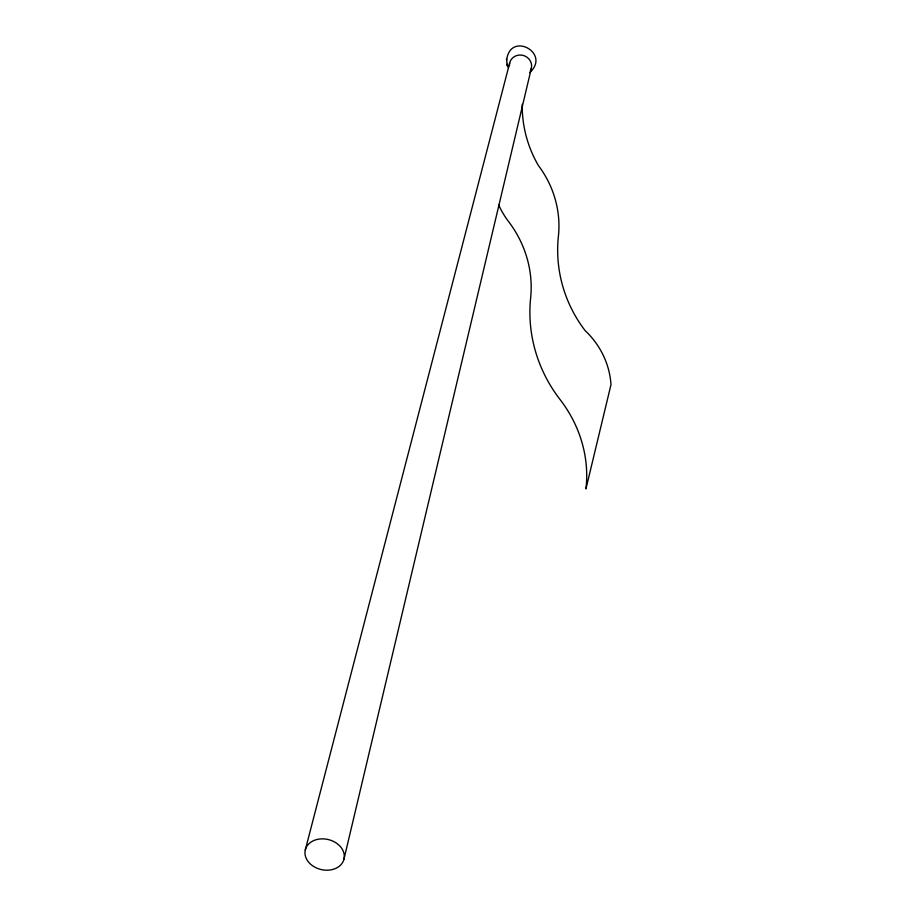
<?xml version="1.0" encoding="UTF-8"?>
<svg xmlns="http://www.w3.org/2000/svg" width="916" height="916" viewBox="0 0 916 916"><rect width="100%" height="100%" fill="white"/><g stroke="black" fill="none" stroke-linecap="round" stroke-linejoin="round"><path stroke-width="1.37" d="M343.958 859.219A19.889 15.423 13.1 0 0 318.207 839.228A19.889 15.423 13.1 0 0 311.726 865.139A19.889 15.423 13.1 0 0 343.958 859.219L531.326 68.414M305.28 849.968L509.685 62.952M506.663 60.181C509.994 30.766 551.352 53.036 529.7 72.639M506.514 58.784L507.212 65.448L508.529 67.807M507.098 64.234L507.212 65.448M522.235 104.287A120.683 118.462 19.1 0 0 538.379 165.498A101.058 96.386 35.7 0 1 558.405 236.259A138.9 134.205 8.9 0 0 585.118 330.607A82.348 78.112 27.5 0 1 610.995 384.617L585.931 488.949A131.48 121.256 24.2 0 0 560.042 399.513A151.14 144.51 10.9 0 1 530.639 297.872A109.874 103.623 33.7 0 0 508.529 221.512A83.367 81.077 30.2 0 1 498.693 204.978M509.399 65.7A11.164 10.568 17.9 0 1 523.025 55.384A11.164 10.568 17.9 0 1 530.295 70.979"/></g></svg>
